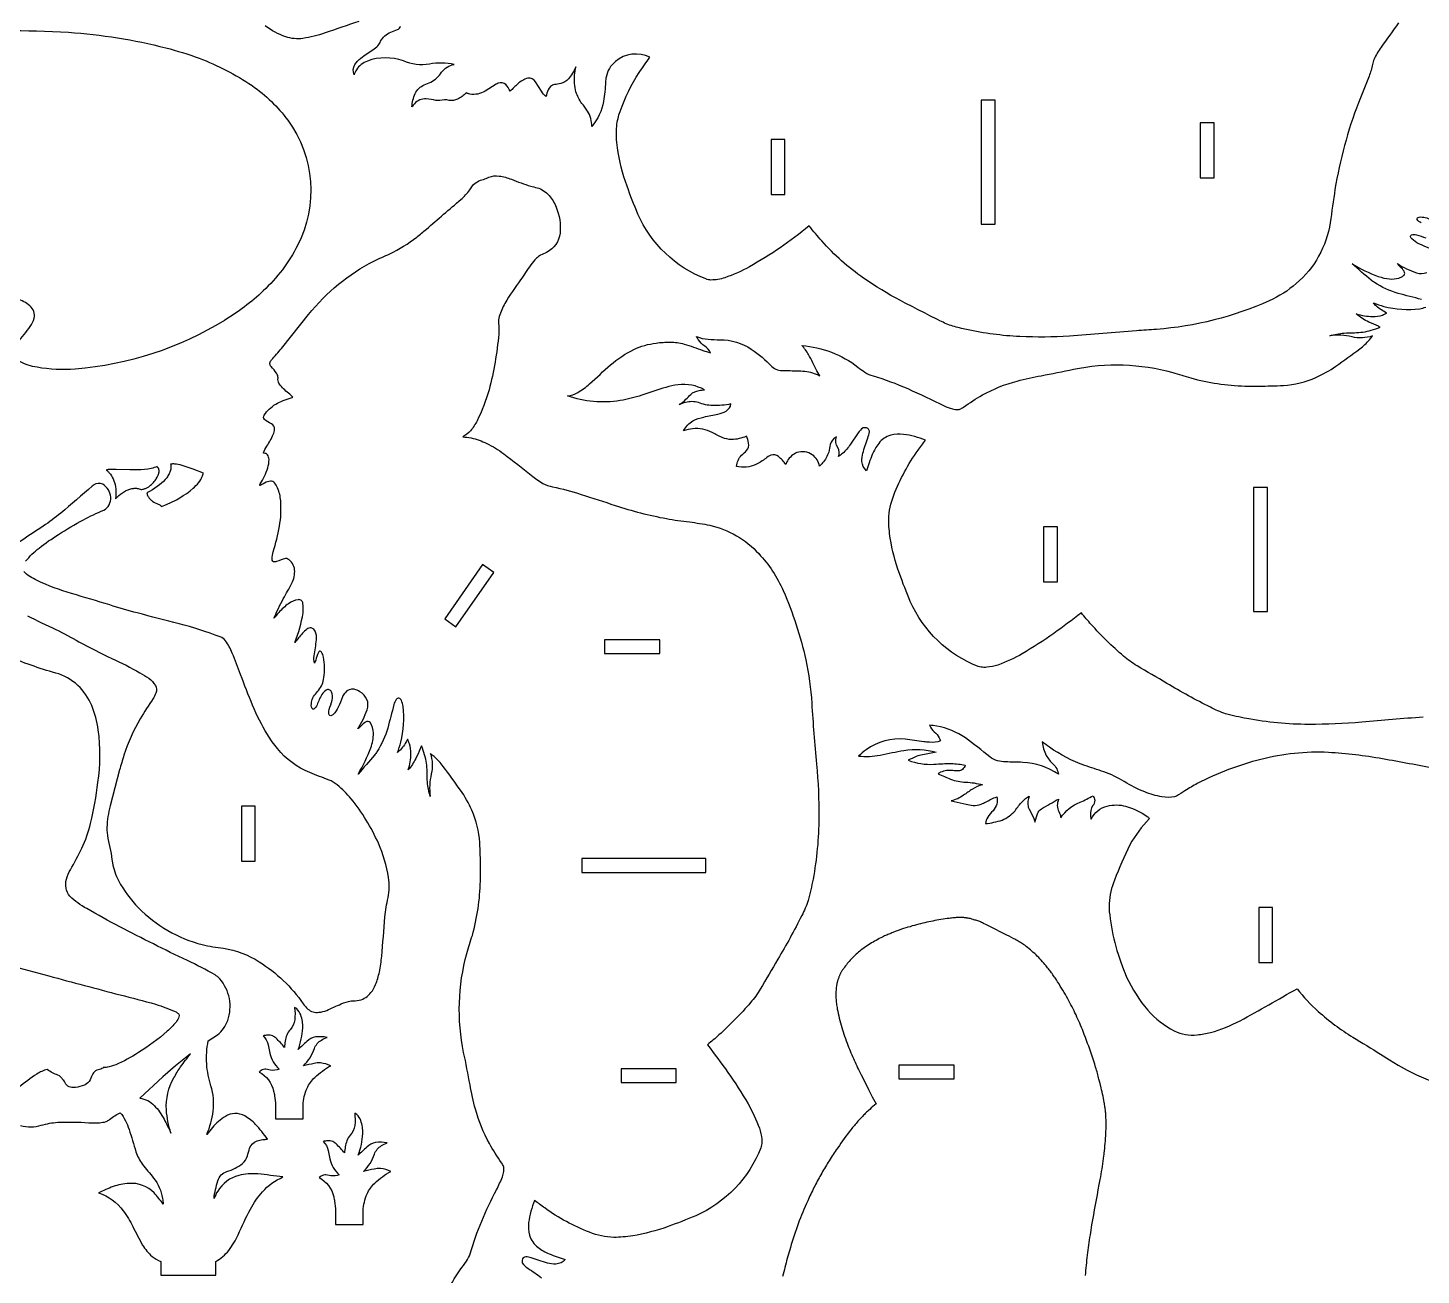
# Model space of a CAD drawing. Extents: x -1625 to 1409, y -1122 to 1412.
# Drawn here: x -449 to 764, y -517 to 569 of the extents above; entities that cross this region are included whole.
import ezdxf

# ---------------------------------------------------------------- set-up
doc = ezdxf.new("R2010")
doc.units = 0
doc.header["$MEASUREMENT"] = 0
doc.layers.get('0').update_dxf_attribs({"linetype": 'CONTINUOUS'})

msp = doc.modelspace()

# ---------------------------------------------------------------- linework, layer by layer
for points in [[(-161.1, 574.5, 0.003925), (-190.5, 564.5, -0.047624), (-209.8, 559.7, -0.122497), (-224.8, 561.2, -0.073814), (-242.6, 570.6, -0.089923)], [(744.4, 573.3, -0.001808), (729.1, 552.1, 0.048267), (723, 541.6, 0.053543), (721.8, 537.1, -0.032799), (718.7, 526.8, -0.001182), (709.5, 503.7, 0.050203), (689, 428.2, -0.001096), (684.8, 399.2, -0.179531), (655.3, 346.2, -0.075982), (631.7, 331.2, -0.086689), (533.5, 306.3, -0.006698), (516.1, 305.1, -0.00483), (457.7, 300.4, -0.025308), (414.7, 300, -0.039353), (368.1, 306.1, -0.013854), (356.2, 309.1, -0.040061), (344.9, 313.8, -0.00145), (310.5, 331.4, -0.025729), (278.5, 350.9, -0.060129), (242.2, 383.3, -0.015158), (231.1, 396.4, -0.044175), (179.1, 360.8, -0.045913), (157.6, 351.3, -0.079791), (145.6, 349.3, -0.074661), (141.1, 350.2, -0.198744), (81.9, 406.8, -0.010998), (72.5, 431, -0.047383), (64.1, 464.5, -0.060687), (63.5, 483.4, -0.057482), (66.5, 496.2, -0.062522), (83.1, 530, -0.017087), (92.3, 543.3, 0.300286), (62.4, 539.6, 0.184286), (54.3, 526.1, 0.032509), (53.7, 521.8, -0.028759), (52.1, 504.9, -0.125891), (41.8, 482.9, 0.158118), (38, 496.5, 0.012289), (33.2, 503.1, -0.079871), (28, 513.2, -0.091742), (26.8, 527.7, -0.025713), (27.8, 535, -0.084534), (21.4, 524.4, -0.134701), (14.7, 520.5, -0.016605), (9.3, 519.5, 0.2525), (3.8, 514.9, 0.059575), (2, 509.1, -0.07477), (-2.1, 513.7), (-7.2, 521.9, 0.318047), (-14, 525.2, 0.115857), (-22.7, 520.1, 0.017302), (-29.3, 513.7, 0.1015), (-33.2, 519.6, 0.282727), (-39.6, 520.7, 0.045738), (-41.6, 519.8), (-51.2, 513.8, -0.18395), (-64.4, 511.2, -0.049964), (-67.5, 512.2, -0.067609), (-75.1, 506.8, -0.167125), (-82.3, 505.8, 0.112454), (-90.5, 505.7, -0.06006), (-93.9, 505.8, 0.031409), (-102.4, 507, 0.224368), (-112.7, 502.9, 0.043079), (-114.9, 500.1, -0.093148), (-112, 511.8, -0.173538), (-104.1, 519.3, 0.009954), (-98.4, 521.6, 0.132246), (-89, 530.3, -0.191244), (-78.1, 537.1, 0.094208), (-99.5, 537.4, -0.15346), (-122.3, 540.1, 0.17786), (-153.6, 540, 0.151126), (-163.2, 532.5, 0.082325), (-165.2, 528, -0.241662), (-164.6, 536.9, -0.092711), (-159.4, 542.6, -0.019299), (-148.9, 549.8, 0.042738), (-144.5, 553.4, 0.082819), (-142.2, 557.3, -0.170782), (-133.3, 565.1, -0.005428), (-127.3, 567.4, 0.234932), (-124.8, 570.4, 0.35305)], [(-524.7, 564.5, -0.032685), (-414, 565.1, -0.04507), (-329.1, 551.5, -0.023575), (-300.2, 542.5, -0.058692), (-254.1, 518.6, -0.080834), (-222.9, 488.4, -0.283166), (-214.4, 379.4, -0.088092), (-244.4, 339.8, -0.05292), (-278.2, 314.1, -0.118379), (-408, 271.7, -0.059823), (-441.3, 273.3, -0.074183), (-456.3, 278.2, -0.043802)], [(-90.5, -560.1, -0.138745), (-72.8, -512.7, 0.003131), (-67.3, -505.3, 0.075431), (-64.2, -498.7, -0.049842), (-41.1, -443, 0.025525), (-36.1, -431.7, 0.033711), (-34.8, -427.2, 0.046653), (-34.7, -423.9, 0.087821), (-35, -422.6, 0.044113), (-36.8, -419.5, -0.023513), (-47.4, -402.8, -0.05953), (-59.5, -372.8, -0.0271), (-64.2, -351.6, 0.007058), (-69.8, -323.6, -0.118436), (-67, -237.2, -0.00786), (-62.2, -221.5, 0.061214), (-55.2, -174.2, 0.012751), (-55.1, -162.1, 0.00818), (-55.7, -140.7, 0.089353), (-62.7, -112.5, 0.051449), (-72.6, -95, 0.005478), (-87.5, -74.3, 0.046223), (-95.5, -65.8, 0.026547), (-98.8, -63.2, -0.139855), (-98, -80.9, 0.096415), (-98.9, -100.4, -0.049384), (-101.4, -88, -0.020224), (-101.6, -78.9, 0.067289), (-103.8, -64.3, 0.014824), (-106.4, -56.5, 0.05435), (-107.7, -58.9, -0.011044), (-111.5, -67.5, -0.063442), (-118, -77.2, 0.065799), (-115.7, -63.1, 0.087486), (-117.1, -54.6, 0.025091), (-118.7, -50.6, -0.067829), (-124.8, -59.8, -0.031851), (-127.5, -62.3, 0.018936), (-124.5, -53.2, 0.088965), (-122.5, -22.1, 0.056015), (-124, -16.9, 0.243935), (-126.2, -14.9, 0.265649), (-128.5, -16.1, 0.077454), (-130.6, -20.5, -0.005669), (-135.9, -40.9, -0.069677), (-145.3, -61.5, -0.023659), (-147.4, -64.4, -0.004465), (-161.7, -81, 0.043572), (-150.7, -58.1, 0.087449), (-148.3, -45.4, 0.146573), (-151.3, -36.1, 0.17072), (-153.1, -35.1, 0.114481), (-154, -35.2, 0.107313), (-158.1, -38.1, -0.047605), (-161.9, -41.5, 0.066233), (-153.9, -24.9, 0.174072), (-154, -15.9, 0.142602), (-160.1, -9.3, 0.075809), (-165.1, -7.1, 0.288194), (-173.1, -10.2, 0.073331), (-175.4, -13.8, -0.014135), (-179, -22.7, -0.085914), (-183.4, -29, -0.162564), (-185.6, -30.2, -0.31879), (-187, -29.3, -0.128668), (-186.9, -24.8, 0.008326), (-184.3, -16.7, 0.159985), (-184.8, -9.3, 0.216479), (-186.9, -7.5, 0.216479), (-189.6, -7.9, 0.132103), (-193.3, -11.7, 0.032337), (-197.4, -20.7, -0.154521), (-200.4, -24.4, -0.348588), (-201.7, -24, -0.119184), (-202.4, -22.5, -0.186766), (-199.7, -12.4, -0.024243), (-196.1, -8.1, 0.13028), (-191.5, 3, 0.086554), (-191.8, 20.8, 0.079179), (-193.5, 25.1, 0.209238), (-194.8, 26.1, 0.239226), (-195.9, 25.5, 0.05888), (-197.2, 23.1, 0.019497), (-199.1, 16.7, -0.098553), (-199.6, 15.6, -0.345791), (-199.8, 15.7, -0.099093), (-200, 22.1, 0.019902), (-198, 36, 0.117088), (-199, 43.4, 0.234621), (-202.5, 46.3, 0.197162), (-206.3, 45.2, 0.052412), (-210.2, 41.6, 0.007679), (-216.8, 33.7, 0.055985), (-209.7, 59.3, 0.069328), (-209.8, 67.7, 0.109173), (-211, 70.1, 0.235841), (-214, 70.9, 0.103218), (-222.2, 67.4, 0.066248), (-230.8, 59.7, 0.015289), (-235, 54.7, -0.020164), (-226.9, 71.7, 0.009044), (-219.4, 85.2, 0.140338), (-217, 97, 0.234832), (-222.8, 106.3, 0.119377), (-225, 106.9, -0.00716), (-232.7, 104.1, -0.12957), (-235.4, 103.9, -0.258637), (-236.5, 105.2, -0.074854), (-236.6, 106.5, -0.051564), (-235.6, 112.6, 0.030476), (-230.2, 134.8, 0.060498), (-229.1, 157, 0.075638), (-231.8, 168.2, 0.066103), (-234.5, 172.6, 0.193801), (-238, 174.1, 0.128838), (-243.1, 172.5, 0.030521), (-246.4, 170.6, -0.149217), (-247.4, 170.2), (-247.4, 170.3, -0.090408), (-246.9, 171.8, 0.059639), (-240.4, 185.7, 0.067073), (-239.3, 193, 0.123991), (-240.5, 197, 0.247435), (-243.7, 198.4, -0.229764), (-244, 198.6, -0.229764), (-244.1, 198.9, -0.072169), (-241.2, 204.5, 0.037646), (-235.6, 214.8, 0.06957), (-234.5, 219.4, 0.294773), (-237.2, 224.1, -0.049), (-243.1, 227.8, -0.359267), (-243.5, 231.6, -0.115064), (-233.5, 241.1, -0.071203), (-219.9, 246.6, 0.145461), (-218.7, 247.4, 0.244545), (-218.8, 247.6, 0.057787), (-221.2, 250, -0.060573), (-229.5, 257.6, -0.093434), (-231.4, 261.5, -0.081844), (-231.4, 264, 0.152435), (-232.7, 268.1, 0.029721), (-237.4, 273.9, -0.159261), (-238.6, 276.9, -0.174633), (-237.9, 278.7, -0.037045), (-236.1, 280.9, 0.011505), (-227.3, 291.1), (-204.8, 319.2, -0.108072), (-148, 365.8, -0.008279), (-134.2, 372.1, 0.054045), (-110.7, 386.7, 0.014517), (-102.3, 393.5, -0.001515), (-72.2, 419.5, 0.05843), (-64.4, 427.9, -0.028642), (-62.1, 431.4, -0.163815), (-52.5, 436.9, 0.033968), (-47.8, 438.8, -0.138644), (-38.9, 439.9, -0.057074), (-28.2, 437, 0.016952), (-11.4, 431, 0.010434), (-5.9, 429.7, -0.152282), (4.6, 422.9, -0.087984), (10.7, 412.9, -0.123442), (14.2, 390.1, -0.252877), (2.4, 373.4, -0.007399), (-2.8, 370.9, 0.058507), (-6.5, 368.3, 0.039309), (-11.3, 362.5, 0.002906), (-20.3, 349.4, 0.03059), (-33.8, 329, 0.052563), (-38.9, 317.5, 0.100821), (-39.4, 311.6, -0.042062), (-39.3, 302.2, -0.043878), (-47.7, 253.7, -0.046566), (-58, 226.8, -0.052273), (-63.8, 218, -0.078492), (-70.5, 212.6, -0.062905), (-63.4, 211.8, -0.062239), (-49.7, 207, -0.042794), (-34.8, 197.9, -0.010901), (-10.9, 179.2, 0.039136), (-0.8, 172.2, 0.086512), (7.7, 169.3, -0.021386), (32.5, 162.6, -0.003617), (62.2, 153, 0.03319), (106.8, 141.5, 0.013674), (126.9, 138.6, -0.018992), (144.5, 135.7, -0.153252), (187.2, 111, -0.086144), (208.5, 78.8, -0.04804), (228.2, 18.5, -0.039046), (233.3, -19.2, 0.008145), (237.6, -72.3, -0.020963), (239.6, -118.8, -0.042897), (234.5, -172.6, -0.018722), (230.2, -191.1, -0.048143), (224.6, -204.3, -0.019075), (203.8, -242.3, 0.001035), (188.5, -268.3, -0.043187), (180.1, -280, -0.030118), (152.5, -308.2, -0.012563), (142.5, -316.7, -0.00281), (160.3, -340.8, -0.021316), (177.9, -368.2, -0.047164), (187.7, -389.4, -0.050781), (189.8, -399.1, -0.052075), (189.6, -404, -0.04685), (189, -406.5, -0.198744), (132.3, -465.7, -0.010935), (108.2, -475.1, -0.041773), (77.4, -483.2, -0.038529), (61, -484.5, -0.085425), (39.8, -480.1, -0.063089), (0.8, -458.9, -0.013884), (-8, -452.3, 0.057371), (-13.2, -471.6, 0.097586), (-12.4, -482.7, 0.159769), (-5.2, -493.1, 0.065779), (4.6, -498.8, 0.029941), (18.7, -503.8, -0.206916), (10.5, -507.7, -0.081775), (3.2, -507, -0.016954), (-11.1, -502.3, 0.064515), (-15.7, -501.4, 0.399711), (-18.8, -504.3, 0.045603), (-18.8, -506.8, 0.096194), (-13.9, -511.4, -0.015351), (-1.9, -519.7, -0.055443)], [(764.2, 399.2, -0.154478), (760.5, 402.1, -0.348708), (760.9, 403.5, -0.119073), (762.3, 404.1, -0.186777), (772.5, 401.5, -0.02424)], [(771.1, 377.1, -0.014116), (762.1, 380.8, -0.085903), (755.9, 385.2, -0.162536), (754.7, 387.4, -0.318767), (755.6, 388.7, -0.128668), (760, 388.7, 0.008322), (768.2, 386.1, 0.159989)], [(764.4, 332.4, -0.005662), (744, 337.7, -0.069674), (723.4, 347.1, -0.023677), (720.5, 349.2, -0.004547), (703.9, 363.4, 0.041918), (726.7, 352.4, 0.053763), (736.6, 350.2, 0.090467), (744.6, 351, 0.074055), (748.7, 353.1, 0.323043), (749.7, 355.8, 0.107249), (746.8, 359.9, -0.047536), (743.4, 363.6, 0.066235), (760, 355.6, 0.174076), (768.9, 355.8, 0.165589)], [(-458.3, 295, 0.02763), (-447.2, 308.9, 0.092193), (-443.9, 316.1, 0.288349), (-447.6, 326.7, 0.124217), (-458.8, 332.7, 0.045844)], [(765.7, -31.5, 0.008145), (712.5, -35.8, -0.020963), (666.1, -37.8, -0.042897), (612.3, -32.7, -0.018722), (593.8, -28.4, -0.048143), (580.6, -22.8, -0.019075), (542.6, -2, 0.001035), (516.6, 13.3, -0.043187), (504.9, 21.7, -0.030118), (476.7, 49.3, -0.012563), (468.2, 59.3, -0.00281), (444.1, 41.5, -0.021315), (416.7, 23.8, -0.047162), (395.5, 14, -0.050789), (385.8, 12, -0.05206), (380.8, 12.1, -0.046857), (378.3, 12.8, -0.198745), (319.1, 69.4, -0.01093), (309.7, 93.6, -0.041772), (301.7, 124.4, -0.038529), (300.4, 140.7, -0.085426), (304.8, 162, -0.063091), (325.9, 201, -0.013883), (332.5, 209.8, 0.057374), (313.3, 214.9, 0.097611), (302.1, 214.2, 0.159709), (291.7, 207, 0.065673), (286.1, 197.2, 0.031548), (281.1, 183.1, -0.212601), (277.1, 191.3, -0.076499), (277.8, 198.4, -0.024331), (282.2, 211.7, 0.045374), (283.5, 217.1, 0.426261), (280.5, 220.6, 0.045597), (278, 220.5, 0.091521), (273.8, 216.2), (267.1, 206.2, -0.05877), (260.2, 198.3, -0.040797), (256.6, 195.5, 0.228724), (256, 203.3, -0.208803), (254.8, 212.8, 0.204624), (249.4, 206, -0.016988), (248.1, 199.5, -0.107421), (242.8, 190, -0.022471), (240.1, 187.1, 0.218705), (233.8, 197, 0.242788), (220.5, 199, 0.171212), (212.2, 191.7, 0.03426), (210.7, 188.7, 0.081277), (204.4, 195.5, 0.257911), (197.8, 196.7, 0.078076), (193.3, 194, -0.053308), (184.7, 188.5, -0.165221), (167.8, 187, -0.181195), (172.3, 196.7, 0.021516), (176.6, 200.7, 0.230596), (178.3, 207.3, 0.065119), (176.4, 213.2, -0.102309), (163.5, 210.4, -0.09166), (155.4, 212.1, -0.02435), (146.7, 216.5, 0.15666), (129.6, 219.7, 0.053699), (121.8, 218, -0.165936), (129.9, 226.6, -0.068075), (139.4, 230, -0.004735), (151.7, 232.5, 0.086735), (158.9, 235.2, 0.20593), (163, 241.4, -0.057828), (147, 239.9, -0.079949), (134.6, 242.5, 0.148824), (123.4, 242.6, 0.024726), (117.8, 240.8, 0.067012), (123.8, 245.4, -0.012767), (128, 249.7, -0.142006), (135.3, 253.1, -0.037827), (140, 253.6, 0.165969), (116.9, 258, 0.039609), (106.4, 255.8, 0.008306), (85.5, 249, -0.030814), (66.6, 244.3, -0.124758), (20.5, 248.4, 0.102561), (29.5, 251.4, 0.056959), (39.9, 258.9, -0.005461), (58.1, 275.3, -0.063263), (78.4, 288.8, -0.079246), (97.8, 294.4, -0.027955), (110.2, 295.3, -0.072759), (122.1, 293.5, -0.014972), (138.5, 288, 0.011768), (145.1, 285.9, 0.164846), (140.1, 291.7, -0.068303), (134.6, 297.2, -0.044931), (133, 300, 0.076653), (143.1, 297.7, 0.025143), (153.5, 297.3, -0.148872), (180.7, 289.1, -0.057644), (198.6, 273.9, 0.136902), (203.4, 271.2, 0.059335), (208.9, 270.4, -0.010068), (223.9, 270.1, -0.084223), (237.2, 267.4, -0.030098), (240.5, 265.8), (237.9, 270.1, 0.018211), (230.5, 284.4, 0.051838), (224.8, 292.3, -0.143391), (273.6, 273.5, 0.015732), (279.6, 269, 0.078371), (286.8, 265.8, -0.034724), (316.9, 254.7, -0.013947), (348.6, 239.7, 0.042721), (355.9, 237, 0.067123), (361, 236.5, 0.074243), (362.3, 236.8, 0.05009), (365.4, 238.6, -0.024201), (382, 249.2, -0.059496), (412.1, 261.3, -0.027114), (433.2, 266, 0.00707), (461.2, 271.6, -0.118436), (547.7, 268.8, -0.00786), (563.4, 264, 0.061213), (610.6, 257, 0.012752), (622.8, 256.9, 0.00818), (644.1, 257.5, 0.089353), (672.4, 264.5, 0.051449), (689.9, 274.3, 0.005478), (710.6, 289.3, 0.046223), (719.1, 297.3, 0.026547), (721.7, 300.6, -0.139855), (703.9, 299.8, 0.096415), (684.5, 300.7, -0.049385), (696.9, 303.1, -0.020223), (706, 303.4, 0.067295), (720.6, 305.6, 0.014774), (728.3, 308.1, 0.044139), (726.9, 309, 0.009954), (718.6, 312.7, -0.071673), (707.6, 319.8, 0.066243), (721.8, 317.5, 0.087484), (730.3, 318.8, 0.025089), (734.2, 320.5, -0.067829), (725.1, 326.6, -0.031851), (722.5, 329.3, 0.018936), (731.6, 326.3, 0.088966), (762.8, 324.3, 0.05601), (768, 325.8, 0.243836)], [(-451.3, 104.3, -0.0556), (-439.5, 115.9, -0.030559), (-422.7, 127.6, -0.016237), (-401, 140.5, -0.021217), (-383.3, 148.9, 0.311182), (-377.2, 160.2, 0.252688), (-384.1, 171.4, 0.271322), (-391.8, 170.8, 0.039668), (-393.2, 169.8, -0.000799), (-420.7, 146.2, -0.020858), (-435.9, 135, -0.002371), (-471.7, 111.3, 0.013297)], [(-449.7, 56.8, 0.002365), (-424.9, 44.9, -0.017758), (-404.9, 34.2, 0.013843), (-376.2, 19.8, -0.018799), (-351.7, 7.2, -0.012103), (-344, 2.4, -0.089513), (-338.3, -3.8, -0.222177), (-337.9, -10.6, -0.054054), (-340.2, -15.3, 0.014394), (-351.4, -32.8, 0.055203), (-365.6, -64.5, 0.011763), (-369.4, -77.4), (-377.7, -108.7, 0.050413), (-380.5, -127.4, 0.056514), (-379.6, -137, -0.028333), (-375.7, -158.2, 0.079755), (-370.4, -173.8, 0.076158), (-353, -197.4, 0.136497), (-297.4, -229.5, 0.034232), (-279, -232.6, -0.10269), (-247.9, -244.5, -0.099507), (-209.5, -281, 0.054189), (-205.5, -285.6, 0.214463), (-195.8, -288.5, 0.075476), (-189.1, -286.8, 0.005584), (-176.4, -281.1, -0.07178), (-167.8, -278.6, 0.046839), (-160.7, -277.9, 0.176212), (-150.5, -271.3, 0.075602), (-146.5, -264.4, 0.046443), (-143.2, -253.4, 0.027252), (-141.2, -239.7, 0.005702), (-138.4, -205.4, -0.035125), (-135.6, -188.6, 0.090069), (-135.2, -171.1, 0.06898), (-144.1, -141.3, 0.068717), (-167.8, -102.5, 0.039769), (-179.9, -90.3, 0.075512), (-187, -86.2, -0.004503), (-203.9, -79.7, -0.125054), (-232, -58.8, -0.038275), (-240.7, -46.4, -0.036786), (-253.6, -21, -0.009838), (-264, 5.6, 0.003198), (-271.3, 24.4, 0.065239), (-277.2, 35.1, 0.141225), (-281.8, 38.4, 0.027894), (-317.6, 49.9, 0.001515), (-354, 59.3, -0.0137), (-378, 66.3, 0.003085), (-411.2, 76.2, -0.039903), (-441.3, 87.6, -0.016897), (-447.6, 91, -0.079079), (-452.8, 95.5, -0.25982)], [(-455.6, -387.1, 0.144851), (-437.6, -386.9, -0.064584), (-423.3, -384.3, -0.02396), (-396.2, -384.6, 0.010942), (-386.8, -384.6, 0.055962), (-381.2, -383.7, 0.07914), (-378.2, -381.7, -0.052165), (-368.8, -375.9, -0.084155), (-361.2, -390.5, -0.008025), (-355.2, -409.9, 0.088695), (-349.4, -420.9, 0.010388), (-339.9, -432.8, -0.131415), (-332.1, -450.6, -0.022618), (-331.5, -455.5, 0.034035), (-339.4, -445.8, 0.222365), (-361.2, -437.5, 0.077202), (-375.1, -440.3, 0.033489), (-387.8, -445.8, -0.16024), (-366.3, -461.3, -0.042213), (-357.9, -475, 0.016691), (-349.4, -491.2, 0.072661), (-341.2, -501.1, 0.093343), (-333.5, -505.4), (-333.5, -517.4), (-285.5, -517.4), (-285.5, -505.4, 0.105285), (-274.4, -495.8, 0.055213), (-266.2, -482.2, -0.012702), (-255.5, -459.9, -0.058325), (-245, -444.7, -0.104148), (-227.2, -431.9, 0.010933), (-249, -429.3, 0.073772), (-265.6, -430.5, 0.198337), (-284, -444.3, 0.042453), (-287.2, -450.6, -0.04715), (-283.9, -435.3, -0.093243), (-280.9, -430.1, -0.117228), (-276, -427.2, 0.084754), (-262.4, -420.2, 0.147592), (-258.1, -413.6, -0.010356), (-256.2, -406.8, -0.233312), (-249.7, -400.5, -0.05193), (-244.8, -399.3, -0.010674), (-240.6, -399, 0.024877), (-251, -386.1, 0.07386), (-260.5, -378.7, 0.268812), (-277.3, -379.1, 0.086636), (-288.5, -388.8, 0.012602), (-293.4, -394.9, 0.05932), (-287.9, -374.5, 0.106272), (-289.9, -352.6, -0.054463), (-293.6, -333.4, -0.057709), (-292.3, -313.4), (-284.3, -308.1, 0.158148), (-275.3, -295.6, 0.271021), (-282.2, -259.3, 0.06059), (-286.3, -255.8, 0.020769), (-310.4, -243.5, -0.006683), (-340, -228.9, -0.015473), (-398.1, -198.2, -0.06454), (-412.8, -187.4, -0.24301), (-415.7, -172.5, -0.05394), (-412.2, -164.3, 0.012238), (-402.3, -145.5, 0.051078), (-394.7, -123.9, 0.033761), (-388.3, -88.3, 0.07051), (-388, -42.5, 0.064), (-393.7, -21.3, 0.09958), (-405.8, -3.8, 0.120594), (-425, 7, -0.038351), (-467.5, 22.2, 0.054843)], [(776.7, -76.2, -0.000542), (730.3, -67.7, 0.029527), (683.3, -62.2, 0.075245), (624.5, -68.2, 0.059143), (569.1, -89.3, 0.014741), (558.4, -95.5, -0.008216), (550.9, -100.2, -0.073357), (549.3, -100.8, -0.090315), (538.3, -100.8, -0.05967), (523.3, -96.6, -0.047653), (505.5, -87.5, 0.052238), (487.7, -79, -0.002306), (471.1, -73.5, -0.066468), (440.4, -57.6, -0.009731), (433.9, -53, 0.075674), (437.6, -64.7, 0.086057), (443.7, -72.3, -0.150846), (448.3, -81.2, 0.13428), (417.1, -70.8, 0.004116), (402.1, -70.4, -0.038767), (395, -69.5, -0.097376), (388.4, -66.1, 0.01714), (367.1, -49.5, 0.108074), (342.2, -39.2, 0.026603), (336, -38.5, 0.181342), (340.1, -44.2, -0.088756), (344.4, -49.4, -0.049923), (345.5, -52.1, -0.105506), (335.8, -53.3, -0.02449), (330.9, -52.8, 0.002437), (314.8, -50.7, 0.187304), (280.7, -59.9, 0.033424), (274.1, -65.3, 0.075821), (293, -64.4, -0.010713), (313.6, -60.4, -0.100749), (341.8, -61.8, -0.023208), (329.9, -64.1, 0.055407), (324.3, -65.7, 0.016735), (317.4, -69, 0.100305), (339.8, -72.5, -0.020285), (355, -71.8, -0.054868), (367, -73.3, -0.127164), (364.5, -77.1, -0.155265), (361, -78.3, -0.042266), (356.1, -77.9, 0.136045), (345.6, -79.4, 0.044675), (343.4, -80.7, 0.015221), (354.3, -85.4, 0.081343), (367.5, -88.1, -0.067786), (382, -90.4, 0.090804), (373.3, -94.1, 0.012449), (365.5, -99.5, -0.097633), (354.9, -104.3), (367.9, -107.3, 0.02432), (373.8, -108.3, 0.122411), (381, -107.1, 0.033681), (384.7, -105.4, -0.017239), (394.5, -100.7, -0.1182), (394.5, -107.2, -0.100556), (391.2, -112.9, 0.039369), (386.6, -118.6, 0.09971), (384.6, -124.1, 0.065085), (399.1, -121, 0.13038), (410.4, -112.9, -0.026532), (416.9, -104.8, -0.069909), (422.7, -100.2, 0.137772), (421.7, -109.2, 0.059571), (422.6, -111.7, -0.032504), (426.7, -119.8, -0.030661), (427.7, -122.8), (430, -115.5, -0.17415), (433.3, -111.2, 0.001615), (448.2, -102.8, 0.06923), (447.2, -108.5, 0.116422), (448.5, -113.6, -0.087205), (450.2, -119.1, -0.151257), (467.1, -105.4, 0.037241), (478.3, -99.8, -0.100703), (479.8, -103.8, -0.182424), (478.2, -108.4, 0.190192), (476.1, -117.2, 0.04589), (476.7, -120.2, -0.223597), (490.7, -108.9, -0.13255), (506.7, -109, -0.085249), (525.5, -117.9, -0.058072), (527.2, -119.6, -0.330324), (527.2, -119.9, 0.069332), (510.5, -142.6, 0.019577), (496.9, -173.3, 0.070486), (492.3, -193.6, 0.050355), (492.8, -203.5, 0.074491), (507.6, -257.8, 0.070879), (525.9, -286.5, 0.092875), (549.1, -304.7, 0.137869), (568.9, -308.1, 0.045287), (580.6, -306, 0.059458), (606.4, -295.8, 0.005917), (631.3, -281.9, -0.003183), (656.1, -267.9, 0.049474), (674.5, -287.7, 0.044023), (704.5, -310.1, 0.002318), (728.8, -324.9, 0.153583), (864.4, -365.8, 0.027756)], [(-465.9, -247.2, 0.006146), (-431.1, -256.8, 0.000421), (-369, -273.3, -0.010892), (-338.2, -281.4, -0.032951), (-320.3, -288.2, -0.085529), (-317.8, -290.2, -0.233583), (-317.8, -292.5, -0.096698), (-320.3, -297, -0.048428), (-327.9, -304.9, -0.044512), (-353.1, -323.6, -0.041707), (-372.8, -334.2, -0.052969), (-380.3, -336.4, -0.092075), (-383.2, -336.3, -0.155289), (-386.9, -338.2, 0.119259), (-391.3, -340.2, 0.131194), (-393.9, -344.3, -0.10661), (-397.1, -350, -0.124074), (-402.1, -352.6, -0.072134), (-409.8, -354.1, -0.135686), (-414.4, -352.8, -0.12044), (-417.5, -348.7, 0.188777), (-418.8, -347.4, 0.213734), (-423.1, -343.2, -0.09507), (-432.4, -338.3, 0.08914), (-441.4, -342.3, 0.078884), (-470.8, -367.6, 0.061034)]]:
    msp.add_lwpolyline(points, format="xyb")
for points in [[(393, 506), (381, 506), (381, 398), (393, 398)], [(583.7, 486.2), (571.7, 486.2), (571.7, 438.2), (583.7, 438.2)], [(210, 471.8), (198, 471.8), (198, 423.8), (210, 423.8)], [(-336.8, 186.8), (-338, 186.3), (-339.3, 185.9), (-340.6, 185.5), (-342, 185.1), (-343.4, 184.9), (-344.8, 184.6), (-347.8, 184.3), (-351, 184), (-354.2, 183.9), (-360.6, 184), (-372.5, 184.4), (-375.1, 184.4), (-377.3, 184.4), (-378.4, 184.3), (-379.3, 184.2), (-380.2, 184), (-380.6, 183.9), (-381, 183.8), (-380.5, 183.5), (-380.1, 183.1), (-379.6, 182.6), (-379.2, 182.2), (-378.7, 181.7), (-378.3, 181.2), (-377.4, 180.1), (-376.6, 178.8), (-375.8, 177.5), (-375.1, 176.1), (-374.5, 174.5), (-373.9, 172.9), (-373.4, 171.1), (-373.1, 169.3), (-372.8, 167.4), (-372.7, 165.3), (-372.7, 163.2), (-372.8, 160.9), (-373.1, 158.6), (-372.4, 159.4), (-371.7, 160.1), (-371, 160.8), (-370.2, 161.5), (-368.6, 162.8), (-366.9, 164.1), (-365.2, 165.1), (-364.4, 165.6), (-363.6, 166), (-362.8, 166.4), (-362, 166.7), (-361.3, 167), (-360.6, 167.2), (-358.8, 167.6), (-357.4, 167.8), (-356.8, 167.9), (-356.2, 167.9), (-355.7, 167.9), (-355.2, 167.9), (-354.7, 167.9), (-354.2, 167.8), (-353.2, 167.6), (-350.7, 166.9), (-350, 167), (-349.3, 167.1), (-348.6, 167.2), (-348, 167.4), (-347.4, 167.6), (-346.8, 167.8), (-346.2, 168.1), (-345.6, 168.4), (-345, 168.7), (-344.5, 169), (-344, 169.3), (-343.4, 169.7), (-342.5, 170.5), (-341.6, 171.3), (-340.7, 172.1), (-339.9, 173), (-339.2, 173.8), (-338.6, 174.7), (-338, 175.5), (-337.5, 176.2), (-336.7, 177.6), (-336.1, 178.8), (-335.9, 179.4), (-335.6, 180.1), (-335.4, 180.7), (-335.3, 181.3), (-335.2, 181.6), (-335.1, 181.9), (-335.1, 182.2), (-335.1, 182.5), (-335.1, 182.8), (-335.1, 183.1), (-335.1, 183.4), (-335.1, 183.7), (-335.2, 184), (-335.2, 184.2), (-335.3, 184.5), (-335.4, 184.8), (-335.5, 185.1), (-335.6, 185.3), (-335.8, 185.6), (-336, 185.8), (-336.2, 186.1), (-336.4, 186.3), (-336.6, 186.6)], [(-345.7, 164), (-345.5, 163.2), (-345.3, 162.4), (-345, 161.7), (-344.7, 161), (-344.3, 160.4), (-344, 159.8), (-343.6, 159.3), (-343.2, 158.8), (-342.8, 158.4), (-342.3, 157.9), (-341.9, 157.5), (-341.4, 157.2), (-341, 156.8), (-340.5, 156.5), (-339.5, 155.9), (-335.7, 154.1), (-334.9, 153.7), (-334.5, 153.5), (-334.1, 153.2), (-333.8, 153), (-333.5, 152.7), (-333.3, 152.6), (-333.2, 152.4), (-333, 152.3), (-332.9, 152.1), (-330, 153.3), (-325.5, 155.3), (-320, 158), (-317, 159.7), (-314, 161.5), (-311, 163.5), (-308.1, 165.6), (-305.4, 167.9), (-304.1, 169), (-302.9, 170.3), (-301.7, 171.5), (-300.7, 172.8), (-299.7, 174.1), (-298.8, 175.5), (-298.4, 176.1), (-298.1, 176.8), (-297.7, 177.5), (-297.4, 178.2), (-297.2, 178.9), (-296.9, 179.7), (-296.7, 180.4), (-296.5, 181.1), (-305.4, 184.6), (-313.3, 187.3), (-316.8, 188.3), (-318.5, 188.6), (-320, 188.9), (-321.4, 189), (-322.1, 189.1), (-322.7, 189.1), (-323.3, 189.1), (-323.9, 189), (-324.4, 188.9), (-324.7, 188.8), (-325, 188.8), (-324.9, 188.4), (-324.8, 187.9), (-324.8, 187.5), (-324.8, 187.1), (-324.8, 186.7), (-324.8, 186.3), (-324.8, 185.4), (-324.9, 184.6), (-325.1, 183.8), (-325.4, 182.9), (-325.6, 182.1), (-326, 181.3), (-326.4, 180.4), (-326.8, 179.6), (-327.3, 178.8), (-327.8, 178), (-328.4, 177.1), (-329, 176.3), (-329.7, 175.5), (-331.2, 173.9), (-332.9, 172.4), (-334.7, 170.9), (-336.6, 169.4), (-338.7, 168), (-340.9, 166.6), (-343.3, 165.2)], [(630.2, 168.6), (618.2, 168.6), (618.2, 60.6), (630.2, 60.6)], [(447.3, 134.4), (435.3, 134.4), (435.3, 86.4), (447.3, 86.4)], [(-53.5, 101.5), (-86.3, 54.1), (-76.5, 47.3), (-43.6, 94.6)], [(53, 36), (53, 24), (101, 24), (101, 36)], [(-263.4, -156.9), (-251.4, -156.9), (-251.4, -108.9), (-263.4, -108.9)], [(33.2, -154.6), (33.2, -166.6), (141.2, -166.6), (141.2, -154.6)], [(634.7, -197.2), (622.7, -197.2), (622.7, -245.2), (634.7, -245.2)], [(67.4, -337.6), (67.4, -349.6), (115.4, -349.6), (115.4, -337.6)], [(357.3, -346.4), (357.3, -334.4), (309.3, -334.4), (309.3, -346.4)]]:
    msp.add_lwpolyline(points, close=True)
msp.add_lwpolyline([(471.8, -517.6), (472, -515.4), (472.1, -513.2), (472.3, -511), (472.5, -508.8), (472.8, -506.6), (473, -504.4), (473.3, -502.2), (473.5, -500), (473.8, -497.8), (474.1, -495.6), (474.4, -493.4), (474.7, -491.2), (475, -489), (475.3, -486.8), (475.6, -484.6), (476, -482.4), (476.7, -478.1), (477.4, -473.7), (478.1, -469.3), (478.9, -464.9), (479.7, -460.6), (480.5, -456.2), (482.1, -447.5), (482.9, -443), (483.7, -438.5), (484.6, -434), (485, -431.7), (485.4, -429.5), (485.8, -427.2), (486.2, -424.9), (486.6, -422.7), (486.9, -420.4), (487.2, -418.1), (487.5, -415.9), (487.8, -413.6), (487.9, -412.4), (488.1, -411.3), (488.3, -409.1), (488.5, -407), (488.7, -404.8), (488.9, -402.6), (489.1, -400.4), (489.3, -398.2), (489.4, -396), (489.5, -393.9), (489.6, -391.7), (489.7, -390.6), (489.7, -389.5), (489.7, -388.4), (489.7, -387.3), (489.7, -386.2), (489.7, -385.1), (489.7, -384), (489.7, -382.9), (489.7, -381.8), (489.6, -380.7), (489.6, -379.7), (489.5, -378.6), (489.5, -377.5), (489.4, -376.4), (489.3, -375.4), (489.2, -374.5), (489.1, -373.6), (489, -372.6), (488.9, -371.7), (488.7, -370.8), (488.6, -369.8), (488.4, -368.9), (488.3, -368), (488.1, -367.1), (487.8, -365.2), (487.4, -363.4), (487, -361.5), (486.6, -359.7), (486.2, -357.8), (485.8, -356), (485.3, -354.2), (484.4, -350.5), (483.5, -346.8), (483.2, -345.5), (482.8, -344.2), (482.5, -342.9), (482.1, -341.6), (481.8, -340.2), (481.4, -338.9), (481, -337.6), (480.6, -336.3), (479.8, -333.7), (479, -331.1), (478.2, -328.5), (477.3, -325.9), (476.4, -323.3), (475.5, -320.7), (474.6, -318.1), (473.6, -315.6), (472.7, -313), (471.7, -310.4), (470.7, -307.9), (469.7, -305.3), (469, -303.5), (468.3, -301.7), (467.5, -299.8), (466.7, -298), (465.9, -296.2), (465.1, -294.4), (464.3, -292.6), (463.5, -290.8), (462.6, -289), (461.8, -287.2), (460.9, -285.4), (460, -283.7), (459.1, -281.9), (458.2, -280.2), (457.2, -278.4), (456.3, -276.7), (455.2, -274.8), (454.2, -273), (453.1, -271.1), (452, -269.3), (450.9, -267.4), (449.8, -265.6), (448.7, -263.8), (447.5, -261.9), (446.4, -260.1), (445.2, -258.4), (444.6, -257.5), (444, -256.6), (443.3, -255.7), (442.7, -254.8), (442.1, -254), (441.5, -253.1), (440.8, -252.2), (440.2, -251.4), (439.5, -250.5), (438.8, -249.7), (438.2, -248.9), (437.5, -248), (436.4, -246.8), (435.4, -245.6), (434.3, -244.4), (433.2, -243.2), (432.1, -242), (431, -240.8), (429.8, -239.7), (428.7, -238.5), (427.5, -237.4), (426.3, -236.3), (425.1, -235.2), (423.9, -234.1), (422.6, -233.1), (421.3, -232.1), (420.1, -231.1), (418.8, -230.1), (417.9, -229.4), (416.9, -228.8), (416, -228.2), (415.1, -227.6), (414.1, -227), (413.1, -226.5), (412.2, -225.9), (411.2, -225.4), (410.2, -224.9), (409.2, -224.4), (407.2, -223.4), (405.2, -222.3), (403.2, -221.3), (398.7, -219), (396.4, -217.9), (394.1, -216.7), (388.5, -213.8), (385.6, -212.4), (382.8, -211), (382, -210.6), (381.2, -210.2), (380.4, -209.8), (379.6, -209.5), (378.8, -209.2), (378, -208.9), (377.1, -208.6), (376.3, -208.3), (375.5, -208.1), (374.6, -207.8), (373.8, -207.6), (372.9, -207.4), (372.1, -207.1), (371.2, -206.9), (370.3, -206.7), (369.5, -206.6), (369, -206.5), (368.5, -206.4), (368, -206.3), (367.4, -206.2), (366.9, -206.1), (366.4, -206.1), (365.9, -206), (365.4, -206), (364.9, -206), (364.4, -205.9), (363.3, -205.9), (362.3, -205.9), (361.3, -205.9), (360.2, -205.9), (359.2, -206), (358.2, -206.1), (357.2, -206.2), (356.1, -206.3), (355.1, -206.4), (354.1, -206.5), (353.1, -206.7), (351.3, -206.9), (349.5, -207.2), (347.7, -207.4), (345.9, -207.7), (344.1, -208), (342.4, -208.3), (340.6, -208.6), (338.8, -209), (337, -209.3), (335.3, -209.7), (333.5, -210.1), (331.7, -210.5), (330, -210.9), (328.2, -211.3), (326.5, -211.8), (324.7, -212.2), (322.8, -212.8), (320.9, -213.3), (319, -213.9), (317.1, -214.4), (315.2, -215), (313.3, -215.6), (311.5, -216.2), (309.6, -216.9), (307.7, -217.5), (305.9, -218.2), (304, -218.9), (303.1, -219.3), (302.2, -219.7), (301.3, -220), (300.4, -220.4), (299.5, -220.8), (298.6, -221.2), (297.7, -221.6), (296.8, -222), (295.9, -222.5), (295, -222.9), (293.6, -223.6), (292.2, -224.3), (290.8, -225), (289.5, -225.8), (288.1, -226.5), (286.8, -227.3), (285.4, -228.1), (284.1, -228.9), (282.8, -229.8), (281.5, -230.6), (280.2, -231.5), (279, -232.4), (277.7, -233.3), (276.5, -234.2), (275.2, -235.2), (274, -236.2), (273.1, -237), (272.1, -237.8), (271.2, -238.7), (270.3, -239.6), (269.3, -240.4), (268.5, -241.3), (267.6, -242.3), (266.7, -243.2), (265.9, -244.2), (265.1, -245.1), (264.2, -246.1), (263.5, -247.1), (262.7, -248.1), (261.9, -249.1), (261.2, -250.2), (260.4, -251.2), (260.1, -251.6), (259.9, -252.1), (259.6, -252.5), (259.3, -253), (259, -253.4), (258.8, -253.9), (258.5, -254.3), (258.3, -254.8), (258.1, -255.3), (257.8, -255.8), (257.6, -256.2), (257.4, -256.7), (257.2, -257.2), (257, -257.7), (256.8, -258.2), (256.6, -258.7), (256.5, -259.1), (256.3, -259.6), (256.1, -260.1), (256, -260.6), (255.8, -261.2), (255.7, -261.7), (255.6, -262.2), (255.4, -262.7), (255.3, -263.2), (255.2, -263.7), (255.1, -264.2), (255, -264.7), (254.9, -265.8), (254.7, -266.8), (254.6, -268), (254.5, -269.2), (254.4, -270.3), (254.4, -271.5), (254.3, -272.7), (254.4, -273.9), (254.4, -275), (254.4, -276.2), (254.5, -277.4), (254.6, -278.6), (254.7, -279.7), (254.8, -280.9), (255, -282.1), (255.2, -283.2), (255.4, -284.4), (255.6, -285.6), (256, -287.6), (256.4, -289.6), (256.9, -291.6), (257.3, -293.6), (257.8, -295.6), (258.4, -297.6), (258.9, -299.6), (259.5, -301.6), (260.1, -303.6), (260.7, -305.5), (261.3, -307.5), (262, -309.4), (262.6, -311.4), (263.3, -313.3), (264.1, -315.3), (264.8, -317.2), (265.4, -318.8), (266.1, -320.5), (266.8, -322.1), (267.5, -323.7), (268.2, -325.4), (268.9, -327), (269.6, -328.6), (270.3, -330.2), (271.1, -331.8), (271.8, -333.5), (272.6, -335.1), (273.3, -336.7), (274.1, -338.3), (274.9, -339.9), (276.4, -343), (278, -346.2), (279.6, -349.4), (281.2, -352.5), (282.8, -355.7), (286.1, -362), (289.4, -368.3), (288, -369.4), (286.6, -370.6), (285.2, -371.8), (283.8, -373), (282.5, -374.2), (281.8, -374.9), (281.1, -375.5), (280.5, -376.1), (279.8, -376.7), (279.2, -377.4), (278.5, -378), (277.7, -378.9), (276.9, -379.8), (276, -380.7), (275.2, -381.6), (274.4, -382.5), (273.6, -383.4), (272.8, -384.3), (272, -385.2), (271.3, -386.1), (270.5, -387), (269.7, -388), (268.9, -388.9), (268.2, -389.8), (267.4, -390.8), (265.9, -392.7), (264.5, -394.6), (263, -396.5), (261.6, -398.5), (260.2, -400.4), (258.8, -402.4), (257.4, -404.4), (256, -406.4), (254.6, -408.4), (253.8, -409.7), (252.9, -411), (252, -412.3), (251.1, -413.6), (250.3, -415), (249.4, -416.3), (248.6, -417.7), (247.7, -419), (246.9, -420.4), (246.1, -421.7), (245.2, -423.1), (244.4, -424.4), (243.6, -425.8), (242.8, -427.2), (242, -428.6), (241.3, -430), (240.5, -431.4), (239.7, -432.7), (239, -434.1), (238.2, -435.5), (237.5, -437), (236.7, -438.4), (236, -439.8), (235.3, -441.2), (234.6, -442.6), (233.9, -444), (233.2, -445.5), (232.5, -446.9), (231.8, -448.3), (231.1, -449.8), (230.5, -451.2), (229.8, -452.6), (228.7, -455.1), (227.6, -457.6), (226.5, -460.1), (225.5, -462.6), (224.5, -465.1), (223.5, -467.6), (222.5, -470.2), (221.5, -472.7), (220.6, -475.3), (219.7, -477.8), (218.8, -480.4), (218, -483), (217.1, -485.5), (216.3, -488.1), (215.5, -490.7), (214.7, -493.3), (214.2, -495.3), (213.6, -497.2), (213.1, -499.1), (212.5, -501), (212, -503), (211.5, -504.9), (211, -506.8), (210.5, -508.8), (210, -510.7), (209.5, -512.6), (209, -514.6), (208.5, -516.5), (208, -518.5)])
for points in [[(-233.6, -381.3), (-209.6, -381.3), (-209.6, -369.3, -0.090549), (-206.2, -354.6, -0.093385), (-199.5, -345.2, -0.064919), (-185.5, -335, 0.07327), (-194.5, -332.6, 0.07207), (-200.1, -333, 0.005783), (-209.3, -335.1, 0.123911), (-199.8, -320, -0.184966), (-193.5, -312.6, -0.039036), (-188.7, -310.3, 0.075561), (-198.8, -309.9, 0.153549), (-206.4, -313.9, 0.003489), (-214, -321, 0.081362), (-209.9, -302.1, 0.091996), (-211.7, -290.8, 0.110457), (-215.2, -285.5, 0.061375), (-217, -284.2, -0.051974), (-216.9, -295, -0.158753), (-221, -303.6, 0.133981), (-225.2, -313.6, 0.02712), (-225.8, -319, 0.024975), (-233.2, -311, 0.056066), (-236, -309.1, 0.151507), (-240.6, -308.4, 0.011613), (-244.4, -308.9, -0.141205), (-240.1, -316.9), (-238.6, -324, 0.158802), (-230.5, -337.9, -0.113769), (-237.9, -339), (-242, -338.1, 0.176275), (-246.1, -339.2, 0.030081), (-248, -340.5, -0.222578), (-235.3, -357.2, -0.024043), (-234.5, -361.1, -0.016694), (-233.6, -369.3)], [(-307.7, -324.6), (-320.7, -335), (-331.9, -344.8), (-351.7, -363.4, -0.176686), (-339.3, -369.6, -0.070342), (-330.7, -381.6, -0.019372), (-324.7, -393.7, -0.058978), (-328.7, -373.5, -0.145471), (-322.1, -345.5, -0.027806), (-316.3, -336.1, -0.011486)], [(-181.3, -473.3), (-157.3, -473.3), (-157.3, -461.3, -0.090549), (-153.9, -446.6, -0.093385), (-147.2, -437.2, -0.064919), (-133.2, -427, 0.07327), (-142.2, -424.6, 0.07207), (-147.8, -425, 0.005783), (-157, -427.1, 0.123911), (-147.5, -412, -0.184966), (-141.3, -404.6, -0.039036), (-136.4, -402.3, 0.075561), (-146.5, -401.9, 0.153549), (-154.1, -405.9, 0.003489), (-161.7, -413, 0.081362), (-157.6, -394.1, 0.091996), (-159.4, -382.8, 0.110457), (-162.9, -377.5, 0.061375), (-164.7, -376.2, -0.051974), (-164.6, -387, -0.158753), (-168.7, -395.6, 0.133981), (-172.9, -405.6, 0.02712), (-173.6, -411, 0.024975), (-180.9, -403, 0.056066), (-183.7, -401.1, 0.151507), (-188.3, -400.4, 0.011613), (-192.1, -400.9, -0.141205), (-187.8, -408.9), (-186.3, -416, 0.158802), (-178.2, -429.9, -0.113769), (-185.6, -431), (-189.7, -430.1, 0.176275), (-193.8, -431.2, 0.030081), (-195.7, -432.5, -0.222578), (-183, -449.2, -0.024043), (-182.2, -453.1, -0.016694), (-181.3, -461.3)]]:
    msp.add_lwpolyline(points, format="xyb", close=True)

doc.saveas('drawing.dxf')
